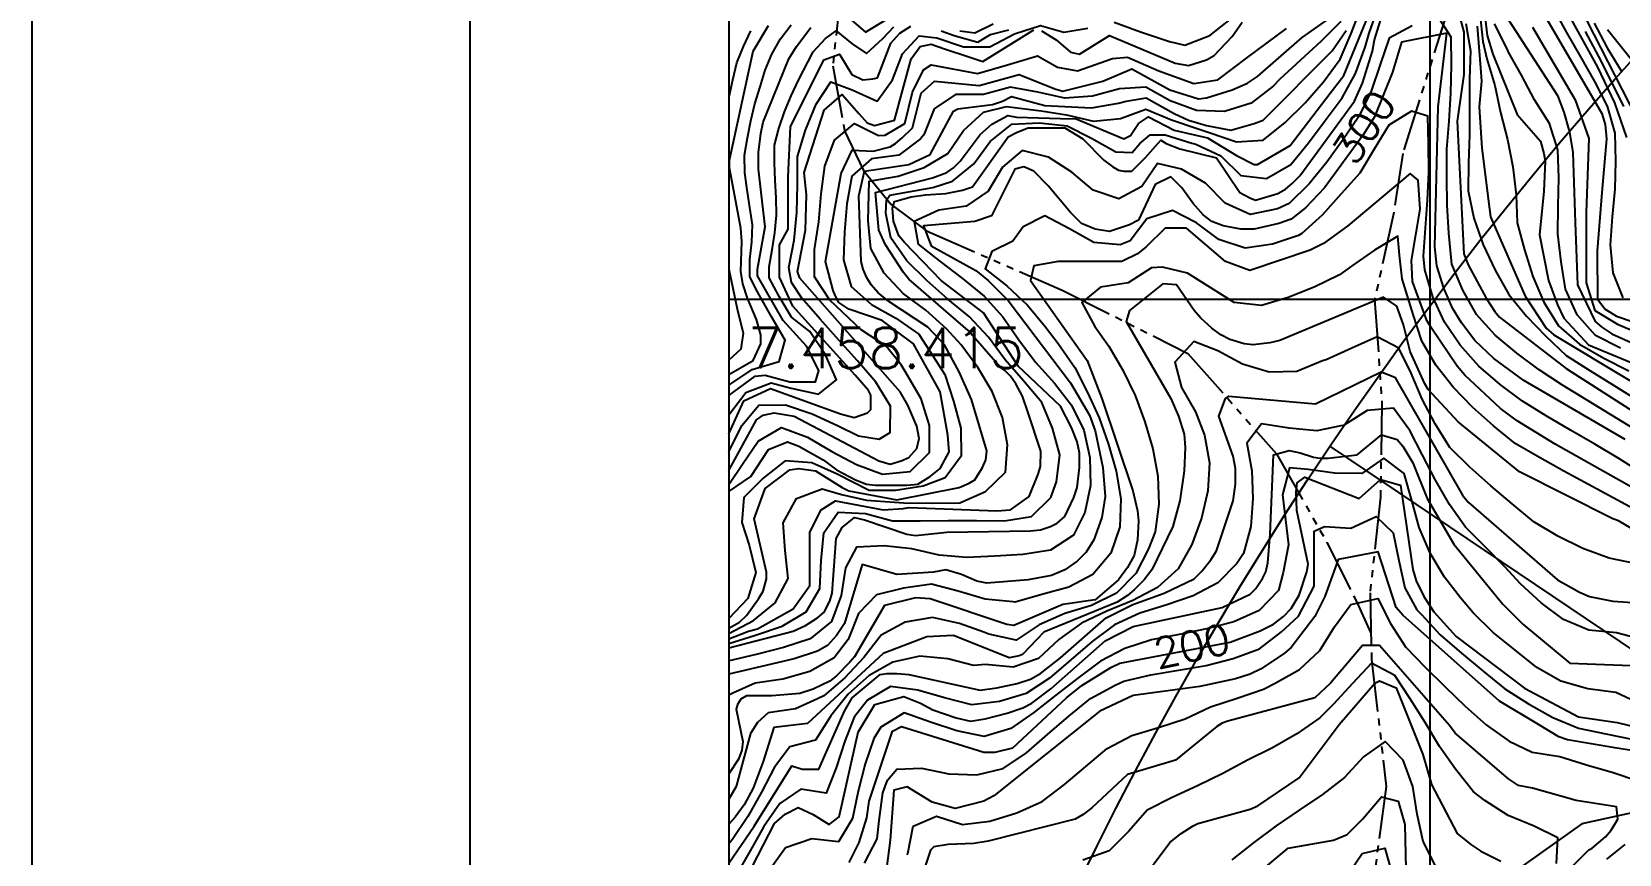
# Model space of a CAD drawing. Header units: millimetres. Extents: x 548366 to 1117317, y 7446967 to 14899125.
# Drawn here: x 548366 to 550630, y 7457623 to 7458797 of the extents above; entities that cross this region are included whole.
import ezdxf
from ezdxf.enums import TextEntityAlignment as Align

# ---------------------------------------------------------------- set-up
doc = ezdxf.new("R2010")
doc.units = ezdxf.units.MM
doc.header["$MEASUREMENT"] = 0
doc.linetypes.add('RIO_PERIODICO', pattern=[5.8, 3, -0.4, 0.4, -0.4, 0.4, -0.4, 0.4, -0.4])
for name, color, linetype in [('AID5_25K', 2, 'Continuous'), ('CARIMBO', 7, 'Continuous'), ('CURVA_INTERMEDIÁRIA', 32, 'Continuous'), ('CURVA_MESTRA', 36, 'Continuous'), ('MALHA_TM', 8, 'Continuous'), ('RADIAIS', 222, 'Continuous'), ('RIO_PERIÓDICO', 4, 'RIO_PERIODICO'), ('RIO_PERMANENTE', 4, 'Continuous'), ('TXT_COORD_MALHA', 7, 'Continuous'), ('TXT_CURVA_MESTRA', 7, 'Continuous')]:
    doc.layers.add(name, color=color, linetype=linetype)
doc.styles.add('ROMANS', font='romans.shx')
doc.styles.add('TXT_MALHA_10K', font='romans.shx', dxfattribs={"height": 23})

msp = doc.modelspace()

# ---------------------------------------------------------------- linework, layer by layer
at = {"layer": 'AID5_25K'}
msp.add_lwpolyline([(549360, 7450410), (559365, 7450410), (559365, 7460415), (549360, 7460415), (549360, 7450410)], dxfattribs=at)
at = {"layer": 'CARIMBO', "color": 20}
msp.add_lwpolyline([(548365.7, 7461404.7), (548365.7, 7446966.9), (560359.3, 7446966.9)], dxfattribs=at)
at = {"layer": 'CARIMBO', "color": 6}
msp.add_lwpolyline([(548990.7, 7461029.7), (548990.7, 7447341.9), (559734.3, 7447341.9), (559734.3, 7461029.7)], close=True, dxfattribs=at)
at = {"layer": 'CURVA_INTERMEDIÁRIA'}
for points, elevation in [([(550430.7, 7458888.3), (550441.9, 7458791.4), (550449.8, 7458764.4), (550484.8, 7458678.6), (550518.1, 7458640.4), (550522.9, 7458622.9), (550524.5, 7458611.8), (550522.9, 7458568.9), (550516.5, 7458506.9), (550529.3, 7458441.8), (550542, 7458406.8), (550551.5, 7458387.7), (550586.5, 7458349.6), (550702.5, 7458301.9)], 360), ([(549360, 7457930.3), (549388.3, 7457941.2), (549401, 7457944.4), (549451.8, 7457973), (549475.7, 7458006.4), (549475.7, 7458082.6), (549491.6, 7458114.4), (549512.2, 7458127.1), (549580.5, 7458114.4), (549609.1, 7458116), (549617.1, 7458117.6), (549742.6, 7458112.8), (549761.7, 7458114.4), (549788.7, 7458133.5), (549801.4, 7458165.3), (549804.6, 7458176.4), (549805.3, 7458198.2), (549787.1, 7458252.7), (549779.2, 7458276.5), (549769.7, 7458294), (549761.7, 7458305.1), (549753.8, 7458313.1), (549747.4, 7458317.8), (549701.3, 7458370.3), (549617.1, 7458443.4), (549609.1, 7458452.9), (549583.7, 7458492.6), (549574.2, 7458513.3), (549569.4, 7458567.3), (549650.5, 7458588), (549671.1, 7458595.9), (549680.7, 7458602.3), (549690.2, 7458611.8), (549718.8, 7458650), (549735.3, 7458664.7), (549758.3, 7458677.1), (549770.6, 7458674.5), (549833.3, 7458672.8), (549855.5, 7458672.2), (549923.8, 7458643.6), (549933.3, 7458648.4), (549944.5, 7458665.8), (549958.8, 7458675.4), (549995.3, 7458656.3), (550043, 7458645.2), (550084.3, 7458619.8), (550109.7, 7458607), (550114.5, 7458607), (550160.7, 7458634.3), (550217.8, 7458708.8), (550237.3, 7458734.1), (550262.3, 7458794.6), (550281.4, 7458840.7)], 340), ([(549360, 7457923.8), (549398.2, 7457935.5), (549436, 7457948.1), (549470.2, 7457968.6), (549490, 7458002.1), (549491.7, 7458042), (549495.5, 7458081.6), (549516.3, 7458111), (549554.9, 7458109.1), (549593.4, 7458098.6), (549633.2, 7458098.8), (549673.2, 7458099.3), (549713.2, 7458098.9), (549753.2, 7458098.5), (549791.8, 7458104.9), (549819.4, 7458132), (549827.7, 7458154.1), (549832.4, 7458192.6), (549822, 7458231), (549806.4, 7458267.7), (549780.5, 7458298.2), (549754.5, 7458328.5), (549730.6, 7458360.6), (549703.5, 7458389.8), (549672.4, 7458415), (549642.6, 7458441.6), (549614.1, 7458469.7), (549591.2, 7458502.4), (549584, 7458537.7), (549585.2, 7458556.1), (549589.9, 7458563.4), (549650.9, 7458574.4), (549679.3, 7458583.2), (549709.4, 7458607.9), (549733.1, 7458640.1), (549763.9, 7458664.6), (549803.4, 7458666.7), (549842.7, 7458662.4), (549877.6, 7458644.9), (549912.3, 7458625.3), (549935.6, 7458624.3), (549946.3, 7458637.3), (549961.3, 7458649.3), (549982.5, 7458649.4), (550020.6, 7458637.8), (550026.2, 7458636.4), (550062.2, 7458619.7), (550090.6, 7458591.6), (550127.2, 7458587.4), (550161.7, 7458607.2), (550187.1, 7458638.1), (550211, 7458670.1), (550234.9, 7458702.2), (550254, 7458737.1), (550268, 7458774.5), (550273.5, 7458794.4), (550287.1, 7458832)], 330), ([(549534.5, 7458813.6), (549555.1, 7458796.2), (549607.6, 7458827.9)], 440), ([(550460.9, 7458831.1), (550542, 7458705.6), (550551.5, 7458681.7), (550559.5, 7458653.1), (550564.2, 7458624.5), (550567.4, 7458524.4), (550570.6, 7458435.4), (550596, 7458383), (550605.5, 7458375), (550619.8, 7458365.5), (550651.6, 7458351.2)], 380), ([(550536.1, 7458830.5), (550555.3, 7458795.4), (550575.1, 7458760.6), (550594.8, 7458725.8), (550613.2, 7458690.3), (550623.9, 7458651.9), (550625.2, 7458612.1), (550624.2, 7458572.2), (550620.3, 7458532.3), (550617.6, 7458492.5), (550621.2, 7458452.7), (550635.4, 7458416.7)], 410), ([(550573.8, 7458832.7), (550654.8, 7458673.8)], 440), ([(549360, 7457917.2), (549451.8, 7457941.2), (549469.3, 7457949.1), (549486.8, 7457960.3), (549496.3, 7457968.2), (549504.3, 7457984.1), (549507.4, 7457995.2), (549513.3, 7458073.3), (549522, 7458088.9), (549539.2, 7458103.3), (549553.5, 7458100.1), (549613.9, 7458079.5), (549626.6, 7458077.9), (549671.1, 7458082.6), (549790.3, 7458084.2), (549804.6, 7458085.8), (549818.9, 7458090.6), (549828.4, 7458095.3), (549839.6, 7458104.9), (549852.3, 7458131.9), (549857.1, 7458146.2), (549860.2, 7458174.8), (549860.2, 7458195.5), (549857.1, 7458211.4), (549849.1, 7458232), (549833.2, 7458262.2), (549772.8, 7458319.4), (549723.6, 7458395.7), (549663.2, 7458441.8), (549610.7, 7458495.8), (549602.8, 7458505.3), (549594.8, 7458526.3), (549593.4, 7458545), (549596.4, 7458554.6), (549620.3, 7458561), (549640.9, 7458564.1), (549669.5, 7458565.7), (549693.4, 7458570.5), (549707.7, 7458575.3), (549758.5, 7458646.8), (549771.2, 7458653.1), (549787.1, 7458659.5), (549839.6, 7458659.5), (549865, 7458643.6), (549895.2, 7458613.4), (549907.9, 7458603.9), (549915.9, 7458599.1), (549923.8, 7458597.5), (549934.9, 7458597.5), (549954, 7458616.6), (549976.2, 7458642), (549984.2, 7458637.2), (550003.3, 7458629.3), (550055.7, 7458616.6), (550089.1, 7458567.3), (550103.4, 7458559.4), (550111.3, 7458556.2), (550143.1, 7458565.7), (550154.2, 7458572.1), (550163.8, 7458580), (550174.9, 7458591.2), (550252.7, 7458697.6), (550263.9, 7458723.1), (550278.2, 7458769.1), (550281.4, 7458785), (550294.1, 7458826.3)], 320), ([(549360, 7458140.7), (549391.4, 7458162.1), (549416.9, 7458200.2), (549443.9, 7458211.4), (549459.8, 7458205), (549494.7, 7458185.9), (549513.8, 7458171.6), (549540.8, 7458157.3), (549556.7, 7458151), (549569.4, 7458149.4), (549613.9, 7458149.4), (549629.8, 7458151), (549647.3, 7458162.1), (549661.6, 7458173.2), (549674.3, 7458197), (549672.7, 7458220.9), (549661.6, 7458282.9), (549623.4, 7458351.2), (549579, 7458384.6), (549531.3, 7458400.5), (549517, 7458410), (549512.2, 7458419.5), (549509, 7458427.5), (549497.9, 7458468.8), (549520.2, 7458594.3), (549536, 7458627.7), (549566.2, 7458626.1), (549590.1, 7458632.5), (549598, 7458637.2), (549607.6, 7458645.2), (549621.9, 7458659.5), (549634.6, 7458708.8), (549653.6, 7458726.2), (549717.2, 7458719.9), (549774.4, 7458735.8), (549825.3, 7458715.1), (549836.4, 7458711.9), (549893.6, 7458726.2), (549934.9, 7458743.7), (549989, 7458713.5), (550030.3, 7458700.8), (550041.4, 7458702.4), (550077.9, 7458713.5), (550100.2, 7458723.1), (550114.5, 7458732.6), (550178.1, 7458788.2), (550222.6, 7458820)], 380), ([(550233.1, 7458811.4), (550205.1, 7458783), (550175.5, 7458756.1), (550146.3, 7458728.8), (550136.4, 7458718.9), (550105.2, 7458694.5), (550067, 7458682.8), (550027.4, 7458684.4), (549989.9, 7458698.1), (549955, 7458717.6), (549917.6, 7458715.1), (549879, 7458704.9), (549839.6, 7458702), (549800.7, 7458710.2), (549761.8, 7458717.7), (549723.5, 7458707), (549683.5, 7458706.9), (549653.2, 7458686.5), (549638.4, 7458649.3), (549633.4, 7458644), (549602.8, 7458620.4), (549563.5, 7458615.1), (549535.6, 7458590.3), (549528.5, 7458551), (549525.3, 7458511.1), (549523.8, 7458471.3), (549534.5, 7458432.9), (549563.6, 7458407.2), (549598.5, 7458387.9), (549631.2, 7458364.8), (549647, 7458340.9), (549668.3, 7458307.3), (549680.7, 7458269.3), (549690.9, 7458230.8), (549691.4, 7458191.1), (549668.9, 7458160.2), (549637.4, 7458148), (549597.8, 7458142.1), (549560.2, 7458142.1), (549514.8, 7458165.1), (549478.5, 7458181.6), (549440.4, 7458184.1), (549409.1, 7458159.3), (549381.7, 7458132.1), (549378.9, 7458096.2), (549389.3, 7458063.9), (549398.5, 7458025.1), (549387.1, 7457987.6), (549360, 7457959.2)], 370), ([(549360, 7458307.4), (549394.6, 7458327.4), (549405.7, 7458351.2), (549405.7, 7458363.9), (549399.4, 7458386.2), (549386.7, 7458416.4), (549380.3, 7458437), (549377.1, 7458454.5), (549378.7, 7458497.4), (549377.1, 7458516.5), (549361.2, 7458602.3), (549361.2, 7458613.4), (549394.6, 7458769.1), (549416.9, 7458805.7)], 460), ([(549360, 7458196.9), (549361.2, 7458198.9), (549378.7, 7458234.8), (549402.7, 7458263.5), (549441, 7458264.3), (549478.8, 7458251.4), (549515.2, 7458234.8), (549545.1, 7458219.9), (549574.8, 7458215), (549590.4, 7458224.6), (549590.8, 7458262.5), (549570, 7458296.6), (549543.7, 7458326.8), (549517.2, 7458356.7), (549490.6, 7458386.6), (549464.1, 7458416.3), (549449.6, 7458439), (549445.5, 7458460.4), (549453.2, 7458499.1), (549457.3, 7458538.6), (549458, 7458578.6), (549457.9, 7458618.6), (549469.4, 7458656.3), (549484.9, 7458693.1), (549505.8, 7458725.1), (549536.2, 7458713.7), (549571.6, 7458697.6), (549593.7, 7458728), (549607.9, 7458765.3), (549631.4, 7458790.8), (549656.9, 7458788), (549694.7, 7458775), (549732.6, 7458775), (549767.8, 7458793.6), (549804.6, 7458805.4), (549838.1, 7458796.2), (549872.1, 7458801.8)], 410), ([(549689.6, 7458797.9), (549711.1, 7458794.9), (549737.1, 7458808.1)], 430), ([(549910, 7458810.4), (549947.5, 7458796.6), (549988.7, 7458782.7), (550010.4, 7458777.5), (550046.5, 7458791.2), (550077.6, 7458816.2)], 410), ([(550651.9, 7458229.6), (550617.8, 7458250.5), (550583.6, 7458271.3), (550549.5, 7458292.2), (550516, 7458313.9), (550484, 7458338), (550453.1, 7458363.4), (550426.7, 7458393.1), (550407.1, 7458427.9), (550391.7, 7458464.7), (550390.9, 7458469.6), (550387.2, 7458509.2), (550384.9, 7458549.1), (550384.3, 7458589.1), (550384.5, 7458629.1), (550387.9, 7458668.9), (550390, 7458708.8), (550390.9, 7458748.8), (550390.4, 7458788.7), (550373.3, 7458815.6)], 310), ([(550403.7, 7458813.6), (550408.5, 7458796.2), (550408.5, 7458735.8), (550399, 7458669), (550408.5, 7458479.9), (550414.8, 7458464), (550440.3, 7458416.4), (550453, 7458397.3), (550459.3, 7458389.3), (550554.7, 7458316.2), (550727.9, 7458205)], 320), ([(550411.6, 7458808.6), (550417.9, 7458769.2), (550416.9, 7458729.2), (550416.8, 7458689.3), (550416.6, 7458649.3), (550415.3, 7458609.4), (550414.8, 7458569.5), (550422.9, 7458530.4), (550436.1, 7458492.7), (550453.2, 7458456.6), (550472.7, 7458421.8), (550497.8, 7458390.7), (550525.8, 7458362.2), (550554.7, 7458334.8), (550588.4, 7458313.2), (550622.3, 7458292.1), (550656.3, 7458270.9)], 330), ([(550632, 7458345.2), (550596.5, 7458363.1), (550570.2, 7458392.7), (550553.5, 7458429.1), (550547.3, 7458468.4), (550542.8, 7458508.1), (550543.4, 7458548.1), (550544, 7458588.1), (550542.8, 7458627.9), (550530.7, 7458665.5), (550509.5, 7458699.3), (550491.1, 7458734.9), (550472.2, 7458767.4), (550470.3, 7458772.2), (550452.5, 7458807.9)], 370), ([(550561.3, 7458815.2), (550599.4, 7458745.9), (550623.6, 7458695.1), (550640.9, 7458645.5)], 420), ([(549360, 7458222.8), (549381.4, 7458270.1), (549419.5, 7458287.6), (549519.6, 7458251.1), (549538.7, 7458246.3), (549557.8, 7458252.7), (549562.5, 7458257.4), (549562.5, 7458278.1), (549559.4, 7458284.5), (549540.3, 7458306.7), (549451.3, 7458405.2), (549432.2, 7458446.5), (549432.2, 7458492.6), (549444.9, 7458514.9), (549444.9, 7458589.6), (549448.1, 7458661.1), (549495.8, 7458756.4), (549518, 7458764.4), (549535.5, 7458735.8), (549551.4, 7458727.8), (549565.7, 7458729.4), (549572.1, 7458731), (549591.1, 7458780.3), (549603.9, 7458794.6), (549619.8, 7458804.5)], 420), ([(549360, 7458250), (549384.6, 7458281.6), (549420.4, 7458295.4), (549449.1, 7458287.8), (549488.2, 7458279.6), (549513.5, 7458299.7), (549497.8, 7458335.5), (549475.5, 7458368.7), (549449.3, 7458389.3), (549431.7, 7458418.8), (549417.7, 7458445.4), (549417.5, 7458461.3), (549422, 7458485.2), (549425.9, 7458509.8), (549428.2, 7458534.7), (549427.6, 7458559.6), (549426.1, 7458584.6), (549425.2, 7458609.6), (549425.3, 7458634.6), (549431.4, 7458658.5), (549439.5, 7458682.2), (549448.9, 7458705.3), (549459.7, 7458727.7), (549480.5, 7458768.1), (549498.2, 7458787.1), (549513.1, 7458798), (549536, 7458779.3), (549556.7, 7458765.4), (549579.8, 7458787.1), (549595.4, 7458803.6)], 430), ([(549360, 7458277.3), (549397.8, 7458305.1), (549412.1, 7458306.7), (549447.1, 7458297.2), (549483.6, 7458297.2), (549488.4, 7458313.1), (549470.9, 7458348), (549437.5, 7458384.6), (549401, 7458448.1), (549401, 7458457.7), (549412.1, 7458518.1), (549402.6, 7458600.7), (549402.6, 7458624.5), (549405.7, 7458651.5), (549408.9, 7458667.4), (549445.5, 7458758), (549456.6, 7458775.5), (549477.2, 7458802.5)], 440), ([(549360, 7458150.6), (549379.6, 7458179.7), (549402.2, 7458212.4), (549435.1, 7458231.8), (549472.4, 7458217.9), (549506.9, 7458197.8), (549542.2, 7458178.9), (549579.5, 7458165.3), (549619, 7458169), (549646.3, 7458196.1), (549646.3, 7458234.6), (549634.6, 7458272.9), (549614.4, 7458306.9), (549605.8, 7458321.2), (549584.4, 7458347.9), (549548.7, 7458371.2), (549504.1, 7458413.5), (549482.3, 7458446.9), (549482.5, 7458485.9), (549488.6, 7458525.4), (549492, 7458565.2), (549497, 7458604.7), (549511, 7458642.1), (549539.6, 7458665.7), (549573.6, 7458648.6), (549583.2, 7458648.8), (549611.2, 7458665.7), (549621.9, 7458710.3), (549638, 7458742.5), (549648.7, 7458749.6), (549714.7, 7458737.1), (549757.6, 7458749.6), (549800.4, 7458762.1), (549829, 7458746.1), (549857.6, 7458740.7), (549907.5, 7458758.5), (549929, 7458760.3), (549973.6, 7458740.7), (550023.6, 7458722.8), (550057.5, 7458728.2), (550100.3, 7458760.3), (550155.7, 7458801.4)], 390), ([(549360, 7457945.4), (549375.5, 7457953.9), (549385.1, 7457963.4), (549402.6, 7457987.3), (549408.9, 7457998.4), (549413.7, 7458015.9), (549413.7, 7458025.4), (549396.2, 7458101.7), (549412.1, 7458144.6), (549447.1, 7458171.6), (549459.8, 7458173.2), (549483.6, 7458170), (549521.7, 7458146.2), (549531.3, 7458141.4), (549599.6, 7458128.7), (549688.6, 7458146.2), (549702.9, 7458152.6), (549710.9, 7458157.3), (549722, 7458174.8), (549726.7, 7458185.9), (549728.3, 7458198.6), (549706.1, 7458271.7), (549688.6, 7458311.5), (549667.9, 7458349.6), (549644.1, 7458375), (549588.5, 7458411.6), (549572.6, 7458424.3), (549563.1, 7458435.4), (549556.7, 7458446.5), (549551.9, 7458457.7), (549548.8, 7458468.8), (549545.6, 7458562.6), (549553.5, 7458597.5), (549617.1, 7458607), (549647.3, 7458621.3), (549680.7, 7458683.3), (549687, 7458686.5), (549736.3, 7458692.9), (549750.6, 7458697.6), (549763.3, 7458704), (549811, 7458691.3), (549877.7, 7458688.1), (549915.9, 7458694.5), (549927, 7458697.6), (549955.6, 7458702.4), (549995.3, 7458680.1), (550016, 7458670.6), (550041.4, 7458662.7), (550076.4, 7458656.3), (550109.7, 7458665.8), (550122.4, 7458670.6), (550220.6, 7458769.4), (550240.8, 7458798.3)], 360), ([(550334.8, 7458805), (550301.9, 7458787.7), (550289.2, 7458749.8), (550276.3, 7458712), (550259, 7458675.9), (550236.6, 7458642.9), (550213, 7458610.6), (550188, 7458579.4), (550159.4, 7458551.6), (550142.6, 7458544), (550103.7, 7458535.8), (550068.1, 7458552.1), (550040.1, 7458580.5), (550005.8, 7458600.6), (549971.7, 7458608.6), (549949.1, 7458575.8), (549916.4, 7458558), (549879.8, 7458570.5), (549849.2, 7458596), (549816.3, 7458617.6), (549778.4, 7458627.3), (549750.7, 7458603.2), (549730.2, 7458568.9), (549698.5, 7458547.8), (549659.6, 7458542), (549624.4, 7458526), (549630, 7458493.3), (549661.6, 7458468.9), (549693.4, 7458444.5), (549724.5, 7458419.4), (549751, 7458389.8), (549773.9, 7458357), (549797.8, 7458325), (549824.6, 7458295.3), (549848.9, 7458263.8), (549866.6, 7458228), (549874.9, 7458189.1), (549876.2, 7458149.2), (549868, 7458110.4), (549852, 7458078.3), (549818.8, 7458056.8), (549779.4, 7458050.6), (549739.5, 7458048.1), (549699.6, 7458046.1), (549660.2, 7458049.6), (549621.4, 7458058.5), (549581.8, 7458062.8), (549542.2, 7458061.1), (549526.6, 7458031.5), (549520.2, 7457992), (549506.7, 7457954.8), (549476, 7457930.2), (549438.1, 7457917.7), (549399.3, 7457908.1), (549360.4, 7457898.6)], 310), ([(549360.6, 7458703.6), (549365.7, 7458728), (549371.7, 7458752.3), (549380.9, 7458775.5), (549391.5, 7458798)], 470), ([(549662.8, 7458798), (549681.7, 7458791.4), (549715.1, 7458781.9), (549726.2, 7458788.2), (549733.6, 7458792.6), (549759.4, 7458799.4)], 420), ([(550427.4, 7458804.7), (550432.3, 7458745.3), (550433.9, 7458726.2), (550430.7, 7458689.7), (550434.5, 7458630.6), (550445, 7458543.5), (550446.6, 7458532.4), (550495.9, 7458419.5), (550526.1, 7458373.4), (550537.2, 7458363.9), (550645.3, 7458298.8)], 340), ([(550506.5, 7458803.2), (550567.2, 7458699.6), (550586.8, 7458644.3), (550583.3, 7458539), (550583.3, 7458470.2), (550583.3, 7458438.1), (550595.7, 7458398.8), (550627.9, 7458379.2), (550683.2, 7458356)], 390), ([(550581.8, 7458796.8), (550600.6, 7458761.4), (550618.7, 7458725.8), (550636.4, 7458689.9)], 430), ([(550613.7, 7458799.8), (550649.6, 7458754.5)], 460), ([(550663.5, 7458166.2), (550629.7, 7458187.6), (550595.3, 7458207.9), (550560.6, 7458227.9), (550526.3, 7458248.4), (550492.2, 7458269.3), (550460.4, 7458293.4), (550429.9, 7458319.4), (550403.6, 7458349.3), (550380.9, 7458382.3), (550364.2, 7458418.5), (550352.9, 7458456.7), (550351.1, 7458476.5), (550353.9, 7458516.4), (550356.7, 7458556.3), (550358.6, 7458596.3), (550358.2, 7458636.3), (550357.2, 7458676), (550334.1, 7458683.1), (550301.4, 7458663.2), (550280.9, 7458629.2), (550260.2, 7458595), (550233.5, 7458565.3), (550207.2, 7458535.2), (550177.4, 7458508.7), (550172.8, 7458505.9), (550135.5, 7458493.3), (550096.8, 7458487.7), (550059.3, 7458500.3), (550027.1, 7458523.9), (549993.2, 7458541.6), (549956.3, 7458529.6), (549932.7, 7458498.3), (549918.2, 7458492.5), (549880.7, 7458495.8), (549846, 7458515.5), (549810.9, 7458533.8), (549779.8, 7458518.4), (549765.4, 7458497.6), (549735.5, 7458483), (549725.8, 7458458.5), (549756.9, 7458433.8), (549786, 7458406.6), (549811.6, 7458375.9), (549829.9, 7458351.8), (549853.6, 7458317.6), (549871.6, 7458281.9), (549888.3, 7458245.6), (549901.5, 7458207.8), (549912.5, 7458169.3), (549919.4, 7458130), (549917.9, 7458090.2), (549905.1, 7458052.5), (549879.6, 7458022.1), (549845.2, 7458004), (549806.6, 7457993.5), (549768.4, 7457982.5), (549765.5, 7457983.1), (549725.6, 7457986.9), (549687.4, 7457998.2), (549649, 7458008.1), (549609.4, 7458002.4), (549570.8, 7457993.1), (549545.1, 7457966.4), (549530.3, 7457929.2), (549510.2, 7457903.1), (549475.5, 7457883.4), (549437, 7457872.8), (549397.5, 7457866.8), (549365.9, 7457852.5), (549360, 7457850)], 290), ([(550739, 7458095.3), (550538.8, 7458208.2), (550484.8, 7458241.5), (550460.9, 7458259), (550410.1, 7458306.7), (550399, 7458319.4), (550362.4, 7458373.4), (550356, 7458384.6), (550335.4, 7458440.2), (550333.8, 7458470.4), (550346.5, 7458543.5), (550343.3, 7458584.8), (550332.2, 7458594.3), (550243.2, 7458519.6), (550208.3, 7458494.2), (550189.2, 7458484.7), (550103.4, 7458456.1), (550068.4, 7458468.8), (550012.8, 7458516.5), (549982.6, 7458516.5), (549955.6, 7458489.5), (549942.9, 7458479.9), (549920.6, 7458468.8), (549830, 7458468.8), (549795.1, 7458462.4), (549790.3, 7458441.8), (549871.4, 7458327.4), (549892, 7458273.3), (549936.5, 7458141.4), (549942.9, 7458112.8), (549944.5, 7458098.5), (549942.9, 7458071.5), (549938.1, 7458049.3), (549928.6, 7458031.8), (549915.9, 7458014.3), (549882.5, 7457985.7), (549836.4, 7457979.3), (549766.5, 7457949.1), (549756.9, 7457950.7), (549647.3, 7457987.3), (549626.6, 7457988.9), (549582.1, 7457977.7), (549539.2, 7457904.6), (549532.9, 7457896.7), (549513.8, 7457877.6), (549504.3, 7457869.7), (549480.4, 7457858.6), (549461.4, 7457852.2), (549421.6, 7457849), (549385.1, 7457849), (549377.1, 7457844.3), (549372.4, 7457836.3), (549370.8, 7457830), (549380.3, 7457783.9), (549378.7, 7457771.2), (549374, 7457758.4), (549360, 7457737.5)], 280), ([(550656.8, 7458112.2), (550621.8, 7458131.5), (550586.6, 7458150.5), (550551.3, 7458169.3), (550516.4, 7458188.9), (550481.7, 7458208.8), (550451, 7458234.3), (550421, 7458260.7), (550393.2, 7458289.3), (550368.5, 7458320.8), (550348.6, 7458355.2), (550336.5, 7458393.2), (550320.8, 7458444.2), (550317, 7458477.8), (550314.6, 7458505.1), (550281.3, 7458485.1), (550248.6, 7458462.1), (550231.2, 7458449.9), (550195.3, 7458432.2), (550158.2, 7458417.4), (550119.9, 7458405.8), (550081.2, 7458410.1), (550047.6, 7458431.3), (550014.5, 7458452.3), (549978.8, 7458460.5), (549963, 7458459.7), (549929.9, 7458438.1), (549890.4, 7458432.1), (549863.9, 7458410.2), (549882.4, 7458375.8), (549902.2, 7458348), (549922.4, 7458313.5), (549939.7, 7458277.4), (549953.7, 7458240), (549965, 7458201.6), (549972.3, 7458162.4), (549973.3, 7458122.5), (549968.2, 7458083), (549958.6, 7458058.6), (549940.9, 7458023.6), (549912.9, 7457995.3), (549877.6, 7457977.9), (549839.4, 7457966.2), (549802.8, 7457950.1), (549769.8, 7457928.5), (549731.2, 7457936.9), (549724.1, 7457939.7), (549689.2, 7457952.3), (549650.5, 7457960.7), (549611.6, 7457953.9), (549577.2, 7457935.5), (549552.8, 7457903.8), (549525.8, 7457874.4), (549495.5, 7457848.7), (549486.5, 7457844.8), (549455.1, 7457830.2), (549416.3, 7457824.6), (549401.2, 7457811), (549391.1, 7457795.1), (549380.7, 7457756.8), (549370.5, 7457719.5), (549360, 7457701.6)], 270), ([(549360, 7458458), (549372.2, 7458401.1), (549380.4, 7458366.5), (549377.1, 7458343.5), (549360, 7458327.9)], 470), ([(550745.4, 7458030.2), (550629.4, 7458098.5), (550621.4, 7458101.7), (550487.9, 7458168.4), (550400.5, 7458240), (550357.6, 7458286), (550352.9, 7458294), (550332.2, 7458340.1), (550322.7, 7458378.2), (550313.1, 7458405.2), (550294.1, 7458417.9), (550146.3, 7458356), (550132, 7458352.8), (550108.1, 7458349.6), (550095.4, 7458351.2), (550074.8, 7458357.6), (550062.1, 7458363.9), (550049.3, 7458373.4), (550033.4, 7458387.7), (550023.9, 7458398.9), (549998.5, 7458435.4), (549979.4, 7458437), (549931.7, 7458398.9), (549927, 7458383), (549990.5, 7458273.3), (550001.7, 7458247.9), (550009.6, 7458222.5), (550011.2, 7458203.4), (550009.6, 7458170), (550003.3, 7458127.1), (549993.7, 7458090.6), (549963.5, 7458028.6), (549952.4, 7458014.3), (549938.1, 7458000), (549928.6, 7457992), (549914.3, 7457982.5), (549809.4, 7457939.6), (549779.2, 7457907.8), (549774.4, 7457906.2), (549760.1, 7457903.1), (549680.7, 7457934.8), (549642.5, 7457933.3), (549580.5, 7457909.4), (549472.5, 7457809.3), (549424.2, 7457803.7), (549408.9, 7457755.3), (549394.6, 7457717.1), (549381.9, 7457693.3), (549369.2, 7457675.8), (549360, 7457665.7)], 260), ([(549360, 7457609.9), (549396.2, 7457663.1), (549450.2, 7457748.9), (549464.5, 7457744.1), (549488.4, 7457744.1), (549524.9, 7457826.8), (549536, 7457845.8), (549575.8, 7457879.2), (549585.3, 7457880.8), (549599.6, 7457880.8), (549617.1, 7457879.2), (549718.8, 7457857), (549742.6, 7457860.2), (549771.2, 7457866.5), (549790.3, 7457872.9), (549804.6, 7457880.8), (549833.2, 7457903.1), (549898.4, 7457960.3), (549936.5, 7457979.3), (549981, 7457995.2), (550023.9, 7458015.9), (550035, 7458027), (550047.8, 7458042.9), (550055.7, 7458055.6), (550079.5, 7458127.1), (550082.7, 7458151), (550082.7, 7458173.2), (550079.5, 7458190.7), (550058.9, 7458247.9), (550068.4, 7458273.3), (550073.2, 7458276.5), (550197.1, 7458265.4), (550290.9, 7458311.5), (550310, 7458303.5), (550406.9, 7458135.1), (550414.8, 7458125.5), (550542, 7458014.3), (550573.8, 7457996.8), (550588.1, 7457990.5), (550621.4, 7457984.1), (550691.4, 7457979.3)], 240), ([(550664.6, 7457928.9), (550626.5, 7457938.7), (550586.7, 7457942.5), (550550.8, 7457957.7), (550518.9, 7457981.7), (550489.4, 7458008.7), (550467, 7458032.8), (550439.4, 7458061.2), (550411.1, 7458089.6), (550388.1, 7458122), (550368, 7458156.6), (550349.8, 7458192.2), (550331.4, 7458227.7), (550308.2, 7458259.3), (550270.5, 7458256.1), (550237, 7458234.7), (550233.3, 7458234.3), (550212.6, 7458230), (550199.1, 7458227.1), (550159.3, 7458230.8), (550119.8, 7458237), (550099.2, 7458209.5), (550106.2, 7458170.2), (550107.8, 7458130.3), (550104.8, 7458090.4), (550094.5, 7458051.8), (550085, 7458037.9), (550057.6, 7458010.1), (550022.6, 7457991.6), (549984.8, 7457978.8), (549946.6, 7457967), (549910.4, 7457950.1), (549878.2, 7457926.6), (549848.1, 7457900.2), (549817.6, 7457874.3), (549784.3, 7457852.4), (549746.1, 7457840.9), (549706.7, 7457836.1), (549667.9, 7457845.8), (549629.6, 7457857.2), (549590.8, 7457862.4), (549557.8, 7457842.7), (549538.7, 7457818.4), (549525.4, 7457784.3), (549513.4, 7457746.2), (549498.9, 7457709.9), (549462.6, 7457715.7), (549432.8, 7457695.3), (549410.1, 7457662.5), (549390.6, 7457627.6), (549370.5, 7457593)], 230), ([(549369.6, 7457558.6), (549425.3, 7457666.7), (549440.6, 7457679.9), (549458.8, 7457689.5), (549480.4, 7457679.3), (549503.1, 7457665.1), (549517.4, 7457676.2), (549544.4, 7457797), (549568.3, 7457836.7), (549609.6, 7457847.8), (549633.4, 7457838.3), (549650.9, 7457828.8), (549684.3, 7457817.6), (549704.9, 7457812.9), (549725.6, 7457816), (549757.4, 7457824), (549779.6, 7457831.9), (549792.3, 7457838.3), (549819.3, 7457859), (549897.2, 7457927.3), (549936.9, 7457947.9), (550064, 7457974.9), (550103.7, 7457994), (550111.7, 7458002), (550121.2, 7458016.3), (550126, 7458025.8), (550129.2, 7458038.5), (550132.3, 7458079.8), (550137.1, 7458192.6), (550159.4, 7458199), (550175.2, 7458195.8), (550194.3, 7458189.5), (550203.9, 7458187.9), (550215, 7458187.9), (550256.3, 7458192.6), (550291.2, 7458221.2), (550313.5, 7458214.9), (550321.4, 7458205.3), (550335.7, 7458181.5), (550356.4, 7458130.7), (550394.5, 7458065.5), (550464.4, 7457979.7), (550493, 7457951.1), (550559.8, 7457895.5), (550659.1, 7457891.5)], 220), ([(550661, 7457837.2), (550625.3, 7457853.7), (550585.7, 7457859.1), (550547.2, 7457869.7), (550512.9, 7457889.5), (550481.6, 7457914.4), (550450.4, 7457939.5), (550421.8, 7457967.3), (550403.9, 7457988.9), (550380.9, 7458018.3), (550360.4, 7458052.5), (550344.9, 7458089.2), (550334.5, 7458127.8), (550323.4, 7458166.2), (550294.3, 7458188.3), (550263, 7458166), (550224.7, 7458166.5), (550186.4, 7458171.9), (550159.7, 7458174.2), (550150, 7458135.7), (550158.5, 7458064.3), (550150.9, 7458025.1), (550144.3, 7457999.1), (550116.8, 7457970.8), (550080.3, 7457954.7), (550041.7, 7457944.4), (550002.5, 7457936.5), (549963.2, 7457928.6), (549925.2, 7457916.4), (549890.1, 7457898.3), (549858.2, 7457874.1), (549826.6, 7457849.7), (549795.2, 7457824.9), (549762.5, 7457802.1), (549724.4, 7457790.9), (549685.6, 7457798.9), (549647.6, 7457811.3), (549610, 7457824.4), (549577, 7457804.3), (549567.1, 7457788.2), (549554.8, 7457751.7), (549544.8, 7457712.9), (549536.3, 7457673.9), (549516.5, 7457640.5), (549478.4, 7457644.9), (549440.8, 7457632), (549419.2, 7457601.4)], 210), ([(549553.7, 7457610.2), (549571.8, 7457644.8), (549574.7, 7457670.8), (549579.8, 7457710.4), (549586.4, 7457728.7), (549599.8, 7457744.2), (549635.1, 7457745.6), (549674, 7457737.4), (549714, 7457736.1), (549751.5, 7457745.4), (549784.6, 7457767.5), (549814.7, 7457793.7), (549844.9, 7457820), (549876, 7457845.1), (549911.2, 7457864.2), (549923.4, 7457870), (549962.3, 7457878.8), (550001.8, 7457885.4), (550041.2, 7457892), (550079.8, 7457902.3), (550117.3, 7457916), (550148.4, 7457940.3), (550172.9, 7457962.4), (550194.9, 7458005.3), (550194.9, 7458083.8), (550209.9, 7458090.7), (550247.4, 7458088.1), (550283.4, 7458104.6), (550307.6, 7458081.3), (550316, 7458042.2), (550324.3, 7458003), (550341.5, 7457971.8), (550348, 7457965.1), (550374.9, 7457935.7), (550405.2, 7457909.6), (550436.2, 7457884.3), (550467.1, 7457859), (550500.7, 7457837.5), (550535.6, 7457817.9), (550572.1, 7457802.5), (550611.3, 7457794.5), (550650.5, 7457786.5)], 190), ([(550683.7, 7457765.1), (550624, 7457774.5), (550556.6, 7457785.9), (550543.9, 7457790.6), (550515.3, 7457808.1), (550459.7, 7457841.5), (550321.4, 7457963.8), (550311.9, 7457974.9), (550286.5, 7458054.4), (550229.3, 7458043.3), (550210.2, 7457990.8), (550195.9, 7457962.2), (550162.5, 7457917.7), (550153, 7457909.8), (550119.6, 7457887.6), (550103.7, 7457879.6), (550083.1, 7457873.3), (550032.2, 7457862.1), (549936.9, 7457849.4), (549889.2, 7457827.2), (549738.3, 7457706.4), (549724, 7457698.5), (549682.8, 7457688.2), (549650.2, 7457696.9), (549614.3, 7457719.1), (549595.3, 7457714.4), (549590.5, 7457642.9), (549585.7, 7457606.3)], 180), ([(549614.6, 7457622.1), (549615.5, 7457624), (549623.1, 7457663.1), (549656.2, 7457677), (549693.6, 7457665.1), (549732.5, 7457670.2), (549770.8, 7457681.7), (549807, 7457698.2), (549838.8, 7457722.3), (549869.6, 7457747.9), (549899.9, 7457773.9), (549935, 7457792.1), (549973.2, 7457803.8), (550011.2, 7457815.9), (550047.2, 7457833.2), (550085.2, 7457845.4), (550122.9, 7457858.5), (550139.5, 7457866.8), (550174.1, 7457886.3), (550203.1, 7457913.4), (550224.1, 7457947.4), (550247.5, 7457979), (550286, 7457987.6), (550304, 7457952.2), (550325.5, 7457918.7), (550353.3, 7457889.9), (550381.8, 7457861.9), (550410.4, 7457833.9), (550440.5, 7457807.6), (550473.1, 7457784.4), (550506, 7457768.6), (550545.5, 7457762.1), (550583.5, 7457750.5), (550621.6, 7457739.7), (550657, 7457727.4)], 170), ([(550558.7, 7457600.9), (550587.1, 7457629.3), (550591.6, 7457631.7), (550610.6, 7457647.6), (550618.6, 7457657.2), (550628.1, 7457673), (550626.3, 7457690.3), (550568.9, 7457699.6), (550506.8, 7457717.2), (550486.7, 7457720.7), (550472.4, 7457730.2), (550396.1, 7457795.4), (550388.2, 7457806.5), (550288.1, 7457920.9), (550264.2, 7457920.9), (550218.2, 7457866.9), (550195.9, 7457846.2), (550072, 7457812.9), (550064, 7457809.7), (550056.1, 7457804.9), (549997.3, 7457757.3), (549929, 7457736.6), (549878.1, 7457688.9), (549865.4, 7457679.4), (549854.3, 7457673), (549730.3, 7457641.3), (549709.7, 7457638.1), (549673.1, 7457636.5), (549652.5, 7457633.3), (549647.7, 7457628.6), (549625.5, 7457561.8)], 160), ([(549943.3, 7457577.7), (549989.3, 7457639.7), (550005.2, 7457652.4), (550022.7, 7457663.5), (550029.1, 7457666.7), (550103.7, 7457687.3), (550114.9, 7457692.1), (550173.7, 7457731.8), (550230.9, 7457808.1), (550281.7, 7457866.9), (550288.1, 7457870.1), (550311.9, 7457860.5), (550350, 7457765.2), (550362.7, 7457722.3), (550399.3, 7457652.4), (550418.4, 7457636.5), (550432.7, 7457627), (550461.3, 7457612.7)], 140), ([(550368.6, 7457605.4), (550350.6, 7457641.1), (550342.2, 7457680), (550335.7, 7457719.4), (550322.2, 7457757), (550296.2, 7457783.5), (550265.6, 7457761.6), (550238.4, 7457732.2), (550207.2, 7457707.9), (550173.9, 7457685.9), (550140.9, 7457663.5), (550108.9, 7457639.5), (550077.6, 7457614.8)], 130), ([(550114.9, 7457595.2), (550157.8, 7457631.7), (550222.9, 7457642.9), (550242, 7457650.8), (550264.2, 7457673), (550291.2, 7457704.8), (550315.1, 7457698.5), (550324.6, 7457665.1), (550326.2, 7457580.9)], 120), ([(550241, 7457591.1), (550263.6, 7457624), (550295.7, 7457631.7), (550306.4, 7457594.2)], 110), ([(550638.2, 7457636.9), (550612, 7457615.6)], 170)]:
    msp.add_lwpolyline(points, dxfattribs=dict(at, elevation=elevation))
at = {"layer": 'CURVA_MESTRA'}
for points, elevation in [([(550503.8, 7458855), (550605.5, 7458680.1), (550610.3, 7458664.3), (550611.9, 7458643.6), (550605.5, 7458567.3), (550598.6, 7458484), (550599.2, 7458414.8), (550610.3, 7458400.5), (550626.2, 7458390.9), (550672.3, 7458375)], 400), ([(549360, 7457937.9), (549395.3, 7457956.3), (549426.1, 7457981.7), (549444.7, 7458016.5), (549440.7, 7458056.3), (549437.7, 7458095.8), (549456.6, 7458130.7), (549493.1, 7458144.4), (549520.7, 7458136.1), (549556.3, 7458128.2), (549609.7, 7458124.3), (549650.5, 7458123.9), (549689.8, 7458124.5), (549726.2, 7458140.7), (549754.7, 7458168.1), (549757.7, 7458207), (549750.7, 7458246.1), (549735.8, 7458283.2), (549715.2, 7458317.3), (549691.6, 7458349.6), (549670.7, 7458372.7), (549641, 7458399.4), (549609, 7458423.3), (549581.7, 7458452.1), (549562.8, 7458487.1), (549559, 7458526.8), (549560.2, 7458583.2), (549601.6, 7458590.3), (549638.7, 7458602.7), (549672.4, 7458622.7), (549694.9, 7458655.6), (549723.4, 7458681.8), (549756.1, 7458690), (549805.5, 7458684), (549841.6, 7458678.2), (549880.5, 7458669.2), (549918.8, 7458672.6), (549955, 7458686), (549991.7, 7458671.1), (550029.4, 7458657.9), (550046.9, 7458652.5), (550084.4, 7458639.5), (550122.5, 7458642.1), (550153.9, 7458666.9), (550182.1, 7458695), (550208.4, 7458725.2), (550232.1, 7458757.4), (550247.9, 7458793.9), (550262.2, 7458831)], 350), ([(549360, 7458292.3), (549393.6, 7458314.4), (549431.8, 7458325.9), (549440.4, 7458356.5), (549420.4, 7458390.9), (549400.9, 7458425.5), (549390, 7458446.7), (549390.1, 7458471.6), (549393.1, 7458496.4), (549393.9, 7458521.3), (549390.2, 7458546), (549386.5, 7458570.8), (549382.8, 7458595.5), (549382.5, 7458620.4), (549386.6, 7458645), (549391.4, 7458669.6), (549397.3, 7458693.9), (549404.6, 7458717.8), (549411.9, 7458741.7), (549421.5, 7458764.7), (549434, 7458786.3), (549449, 7458806.3)], 450), ([(549806.2, 7458797.7), (549826.9, 7458785), (549847.5, 7458767.6), (549860.2, 7458764.4), (549903.1, 7458791.4), (549996.9, 7458751.7), (550016, 7458748.5), (550041.4, 7458756.4), (550052.5, 7458762.8), (550077.9, 7458789.8), (550092.2, 7458810.5)], 400), ([(550431.3, 7458822.6), (550435.9, 7458782.9), (550441.6, 7458758.1), (550452.9, 7458719.7), (550461, 7458681.2), (550470.7, 7458642.8), (550478.4, 7458603.7), (550483.1, 7458564), (550484.8, 7458524.1), (550495.1, 7458485.6), (550507.1, 7458447.5), (550522.5, 7458410.6), (550543.5, 7458376.8), (550573.8, 7458350.9), (550608.2, 7458330.7), (550644, 7458312.8)], 350), ([(550594.7, 7458809), (550613.2, 7458773.6), (550634.1, 7458739.5)], 450), ([(549360, 7458170.4), (549377.1, 7458201.8), (549399.6, 7458243), (549408.9, 7458249.5), (549424.8, 7458252.7), (549453.4, 7458247.9), (549574.2, 7458184.3), (549590.1, 7458179.6), (549606, 7458184.3), (549617.1, 7458189.1), (549628.2, 7458201.8), (549631.4, 7458216.1), (549628.2, 7458233.6), (549615.5, 7458263.8), (549604.4, 7458282.9), (549461.4, 7458445), (549458.2, 7458454.5), (549469.3, 7458513.3), (549470.9, 7458564.1), (549467.7, 7458595.9), (549496.3, 7458684.9), (549521.7, 7458707.2), (549545.6, 7458679.9), (549557.3, 7458666.5), (549567.8, 7458662.7), (549596.4, 7458670.6), (549620.3, 7458758), (549633, 7458775.5), (549648.9, 7458778.7), (549667.9, 7458772.3), (549702.4, 7458760.8), (549722.3, 7458754.2), (549795.1, 7458799.3)], 400), ([(550638.9, 7458214.5), (550494.3, 7458298.8), (550451.4, 7458330.5), (550424.4, 7458356), (550405.3, 7458381.4), (550392.6, 7458402), (550379.9, 7458430.7), (550370.3, 7458462.4), (550367.2, 7458489.5), (550371.9, 7458689.7), (550384.6, 7458794.6), (550319.5, 7458781.9), (550306.8, 7458738.9), (550281.4, 7458675.4), (550265.5, 7458650), (550209.8, 7458573.7), (550182.8, 7458545.1), (550162.2, 7458529.2), (550144.7, 7458522.8), (550109.7, 7458514.9), (550090.7, 7458514.9), (550065.2, 7458519.6), (550049.3, 7458526), (550036.6, 7458535.5), (550022.3, 7458551.4), (550006.4, 7458573.7), (549990.5, 7458589.6), (549968.3, 7458578.4), (549944.5, 7458527.6), (549931.7, 7458521.2), (549903.1, 7458511.7), (549882.5, 7458514.9), (549863.4, 7458522.8), (549847.5, 7458538.7), (549815.7, 7458576.9), (549795.1, 7458597.5), (549780.8, 7458603.9), (549768.1, 7458600.7), (549734.7, 7458533.9), (549710.9, 7458526), (549637.8, 7458519.6), (549648.9, 7458491), (549712.4, 7458456.1), (549729.9, 7458441.8), (549758.5, 7458413.2), (549847.5, 7458295.6), (549874.5, 7458249.5), (549882.5, 7458227.2), (549893.6, 7458174.8), (549896.8, 7458133.5), (549892, 7458103.3), (549880.9, 7458071.5), (549869.8, 7458054), (549857.1, 7458041.3), (549839.6, 7458028.6), (549820.5, 7458020.7), (549787.1, 7458014.3), (549728.3, 7458009.5), (549714, 7458012.7), (549691.8, 7458022.2), (549669.5, 7458028.6), (549652.1, 7458025.4), (549599.6, 7458022.2), (549550.3, 7458036.5), (549524.9, 7457952.3), (549513.8, 7457934.8), (549501.1, 7457920.5), (549486.8, 7457912.6), (549453.4, 7457901.5), (549360, 7457879.7)], 300), ([(550655, 7458037.1), (550616.1, 7458045.3), (550578.6, 7458059.2), (550542.7, 7458076.9), (550508.3, 7458097), (550477.8, 7458122.8), (550447.3, 7458148.7), (550417.1, 7458175), (550388.8, 7458203.1), (550367.7, 7458237), (550349.4, 7458272.5), (550333.5, 7458309.2), (550316, 7458345.2), (550285.1, 7458361.4), (550248.7, 7458344.9), (550212.3, 7458328.4), (550207.2, 7458327), (550170.2, 7458311.9), (550131.1, 7458310.7), (550092.9, 7458322.4), (550057.8, 7458341.4), (550023.3, 7458354.5), (549996.3, 7458325.2), (550006, 7458288.7), (550025.9, 7458254), (550038.9, 7458220.7), (550045.8, 7458181.2), (550043.4, 7458141.4), (550034.2, 7458102.6), (550020.7, 7458065), (550001.1, 7458030.2), (549971.8, 7458003.5), (549936.4, 7457984.9), (549899.5, 7457969.7), (549863.4, 7457952.5), (549830.8, 7457929.5), (549801.7, 7457902.1), (549765.9, 7457890), (549726.3, 7457893.5), (549709, 7457892), (549672.6, 7457901.5), (549632.8, 7457905.4), (549594.1, 7457897), (549560.1, 7457877.8), (549530.2, 7457851.3), (549505.7, 7457820.3), (549505.3, 7457819.3), (549483.8, 7457785.8), (549447.3, 7457776), (549425.1, 7457747.1), (549406.7, 7457711.6), (549387.4, 7457676.6), (549365, 7457643.5), (549360, 7457637.8)], 250), ([(549531.7, 7457611.1), (549546, 7457639.7), (549557.1, 7457674.6), (549560.3, 7457698.5), (549593.7, 7457798.6), (549606.4, 7457804.9), (549724, 7457768.4), (549739.9, 7457768.4), (549765.3, 7457774.7), (549841.6, 7457846.2), (549863.8, 7457863.7), (549905.1, 7457889.1), (549917.8, 7457895.5), (550075.1, 7457925.7), (550118, 7457941.6), (550137.1, 7457951.1), (550151.4, 7457962.2), (550162.5, 7457973.4), (550173.7, 7457992.4), (550184.8, 7458025.8), (550186.4, 7458036.9), (550170.5, 7458113.2), (550169.2, 7458139.8), (550170.7, 7458152.7), (550181.6, 7458160.9), (550259.5, 7458130.7), (550289.7, 7458157.7), (550318.3, 7458149.7), (550335.7, 7458029), (550340.5, 7458013.1), (550351.6, 7457990.8), (550365.9, 7457968.6), (550397.7, 7457933.6), (550495.1, 7457859.9), (550572.4, 7457819), (550627.5, 7457810.8), (550739.9, 7457783.9)], 200), ([(550540.7, 7457609.5), (550542.9, 7457646), (550508.8, 7457663), (550471.9, 7457678.3), (550438.6, 7457699.4), (550422.6, 7457712.1), (550396.8, 7457744.1), (550374, 7457776.5), (550353.6, 7457810.9), (550332, 7457844.5), (550310, 7457877.9), (550276.7, 7457895.5), (550249.6, 7457866.6), (550222.9, 7457836.8), (550203, 7457817.5), (550170.3, 7457794.5), (550135.8, 7457774.6), (550099.9, 7457757.1), (550064.7, 7457738.2), (550028.9, 7457720.3), (549992.6, 7457703.7), (549957.1, 7457685.8), (549930.7, 7457655.9), (549902.5, 7457627.8), (549865.1, 7457614.5)], 150)]:
    msp.add_lwpolyline(points, dxfattribs=dict(at, elevation=elevation))
at = {"layer": 'MALHA_TM'}
for points in [[(550360, 7460415), (550360, 7450410)], [(549360, 7458415), (559365, 7458415)]]:
    msp.add_lwpolyline(points, dxfattribs=at)
at = {"layer": 'RADIAIS', "linetype": 'Continuous', "ltscale": 2.5}
msp.add_lwpolyline([(550217.9, 7458204.6), (558509.5, 7452620.9)], dxfattribs=at)
for radius in [4998.2, 3998.6]:
    msp.add_circle((554363.7, 7455412.7), radius, dxfattribs=at)
msp.add_point((550218, 7458204.6), dxfattribs=at)
at = {"layer": 'RIO_PERIÓDICO', "ltscale": 25}
for points in [[(549662.4, 7459500.3), (549687.7, 7459325.4), (549660.2, 7459226.4), (549567.5, 7459049.3), (549521.1, 7458866), (549508.4, 7458748), (549525.3, 7458655.3), (549552.1, 7458598.4), (549591.5, 7458550.1), (549641.9, 7458512.3), (549835.8, 7458428), (550015.1, 7458337.4), (550141.6, 7458194.1), (550213.3, 7458067.7), (550255.4, 7457983.4), (550276.1, 7457938.3)], [(550517.5, 7459169.4), (550519.6, 7459160.4), (550460.6, 7459042.4), (550388.9, 7458838), (550321.4, 7458623.1), (550308.8, 7458538.8), (550281.4, 7458414.4), (550291.7, 7458267.6), (550289.6, 7458132.7), (550274.8, 7457995.7), (550276.9, 7457900.9), (550298, 7457719.7), (550281.1, 7457595.3), (550270.6, 7457534.2), (550228.9, 7457409)]]:
    msp.add_lwpolyline(points, dxfattribs=at)
at = {"layer": 'RIO_PERMANENTE'}
msp.add_lwpolyline([(552318.5, 7458706.9), (552179.4, 7458616.3), (552104.1, 7458591.9), (552067.2, 7458551), (551995.9, 7458418.2), (551961.3, 7458304.8), (551941.3, 7458257), (551924.2, 7458232.7), (551796, 7458134.9), (551640.8, 7458050.3), (551461.6, 7457980.8), (551305.6, 7457991.3), (551165.1, 7457994.8), (550973.2, 7457914.7), (550821.4, 7457771.4), (550711.7, 7457695.6), (550576.8, 7457666.1), (550458.7, 7457581.8)], dxfattribs=at)

# ---------------------------------------------------------------- texts
at = {"layer": 'TXT_COORD_MALHA', "style": 'TXT_MALHA_10K'}
msp.add_text('7.458.415', height=57.5, dxfattribs=at).set_placement((549387.1, 7458316.6))
at = {"layer": 'TXT_CURVA_MESTRA', "style": 'ROMANS'}
for s, rotation, p in [('300', 56.4935, (550266.1, 7458660.7)), ('200', 12.3723, (550020.6, 7457920))]:
    msp.add_text(s, height=42.5, rotation=rotation, dxfattribs=at).set_placement(p, align=Align.MIDDLE)

doc.saveas('drawing.dxf')
